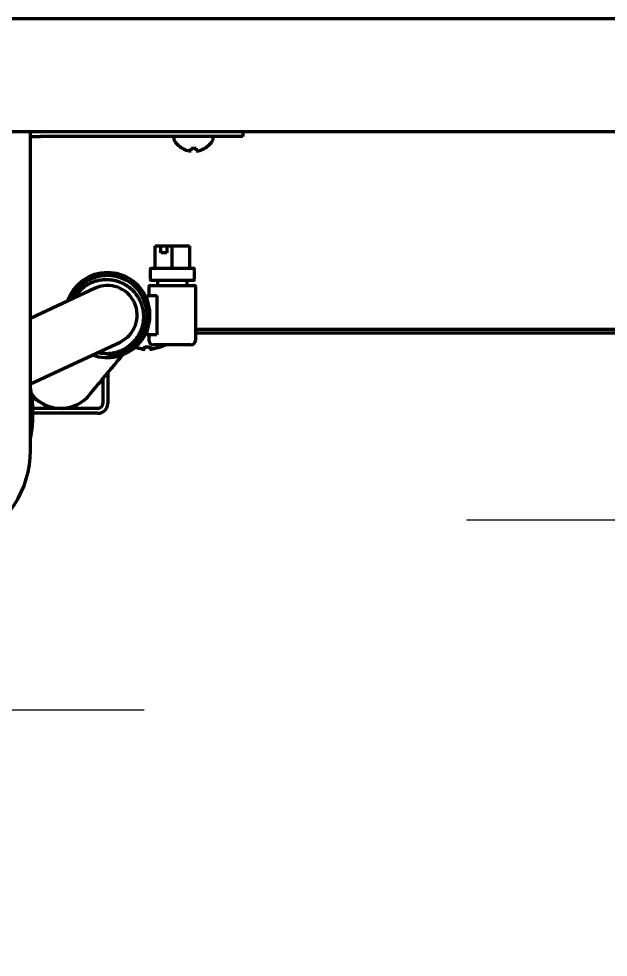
# Model space of a CAD drawing. Header units: inches. Extents: x -3077 to 7201, y 316 to 5463.
# Drawn here: x 6742.2 to 6861.5, y 1916.8 to 2106.6 of the extents above; entities that cross this region are included whole.
import ezdxf

# ---------------------------------------------------------------- set-up
doc = ezdxf.new("R2010")
doc.units = ezdxf.units.IN

# ---------------------------------------------------------------- blocks, each defined once
blk = doc.blocks.new('A$C773D0E90')
at = {"color": 4}
for p, q in [((0, 50), (0, -50)), ((-50, 0), (50, 0))]:
    blk.add_line(p, q, dxfattribs=at)
blk = doc.blocks.new('A$C0B5A562A')
at = {"color": 6}
for p, q in [((0, 50), (0, -50)), ((-50, 0), (50, 0))]:
    blk.add_line(p, q, dxfattribs=at)

msp = doc.modelspace()

# ---------------------------------------------------------------- linework, layer by layer
at = {"linetype": 'Continuous', "lineweight": 70}
for p, q in [((7139.81, 2106.56), (6295.61, 2106.56)), ((6278.71, 2083.76), (7156.71, 2083.76)), ((6744.56, 2081.76), (6744.56, 2083.76)), ((6744.56, 2082.76), (6746.56, 2082.76)), ((6782.56, 2082.76), (6746.56, 2082.76)), ((6773.56, 2082.44), (6773.56, 2082.24)), ((6781.56, 2082.24), (6781.56, 2082.44)), ((6787.56, 2082.76), (6782.56, 2082.76)), ((6787.56, 2083.76), (6787.56, 2082.76)), ((6744.56, 2019.26), (6744.56, 2081.76)), ((6775.26, 2080.37), (6775.26, 2080.4)), ((6779.86, 2080.4), (6779.86, 2080.37)), ((6769.79, 2060.62), (6770.91, 2060.62)), ((6769.79, 2056.12), (6769.79, 2060.62)), ((6770.91, 2060.62), (6772.13, 2060.62)), ((6770.91, 2059.22), (6770.91, 2060.62)), ((6772.13, 2060.62), (6773.25, 2060.62)), ((6772.13, 2060.62), (6772.13, 2059.22)), ((6773.25, 2060.62), (6776.72, 2060.62)), ((6773.25, 2056.12), (6773.25, 2060.62)), ((6776.72, 2060.62), (6776.72, 2056.12)), ((6772.13, 2059.22), (6770.91, 2059.22)), ((6768.75, 2055.87), (6768.75, 2053.87)), ((6769, 2056.12), (6777.5, 2056.12)), ((6777.75, 2053.87), (6777.75, 2055.87)), ((6757.62, 2052.06), (6744.56, 2045.97)), ((6768.5, 2052.37), (6768.5, 2050.62)), ((6768.75, 2052.62), (6777.75, 2052.62)), ((6777.5, 2053.62), (6769, 2053.62)), ((6770.25, 2053.62), (6770.25, 2052.62)), ((6776.25, 2052.62), (6776.25, 2053.62)), ((6778, 2041.62), (6778, 2052.37)), ((6768.15, 2050.62), (6770.15, 2050.62)), ((6768.15, 2049.77), (6768.15, 2050.62)), ((6770.15, 2050.62), (6770.15, 2042.62)), ((6768.15, 2042.76), (6767.84, 2042.76)), ((6767.98, 2043.06), (6768.15, 2043.06)), ((6768.15, 2042.62), (6768.15, 2043.46)), ((6770.15, 2042.62), (6768.15, 2042.62)), ((6768.5, 2042.62), (6768.5, 2041.62)), ((6777.99, 2043.76), (6895.55, 2043.76)), ((6778, 2043.06), (6895.79, 2043.06)), ((6744.56, 2032.73), (6762.69, 2041.18)), ((6765.63, 2041.48), (6765.65, 2041.5)), ((6777, 2040.62), (6769.5, 2040.62)), ((6767.71, 2039.92), (6767.71, 2040.23)), ((6768.71, 2040.23), (6768.71, 2039.92)), ((6770.96, 2040.23), (6770.96, 2040.22)), ((6760.21, 2034.97), (6760.21, 2028.76)), ((6759.21, 2033.77), (6759.21, 2028.76)), ((6758.21, 2027.76), (6745.04, 2027.76)), ((6758.21, 2026.76), (6745.06, 2026.76))]:
    msp.add_line(p, q, dxfattribs=at)
for centre, radius, start, end in [((6773.96, 2082.44), 0.4, 128.8941, 180), ((6773.96, 2082.24), 0.4, 180, 210.3012), ((6781.16, 2082.44), 0.4, 0, 51.1059), ((6781.16, 2082.24), 0.4, 329.6988, 0), ((6777.75, 2084.46), 4.8, 210.3012, 238.6273), ((6777.36, 2084.46), 4.8, 301.3727, 329.6988), ((6769, 2055.87), 0.25, 90, 180), ((6777.5, 2055.87), 0.25, 0, 90), ((6760.15, 2046.62), 8.6, 90, 160.7625), ((6760.15, 2046.62), 8, 90, 156.4144), ((6760.15, 2046.62), 8.6, 249.2438, 90), ((6760.15, 2046.62), 8, 270, 90), ((6769, 2053.87), 0.25, 180, 270), ((6777.5, 2053.87), 0.25, 270, 0), ((6760.15, 2046.62), 6, 295, 115), ((6768.75, 2052.37), 0.25, 90, 180), ((6777.75, 2052.37), 0.25, 0, 90), ((6769.5, 2041.62), 1, 180, 270), ((6768.21, 2048.21), 8.45, 288.9925, 296.1216), ((6777, 2041.62), 1, 270, 0), ((6768.21, 2048.21), 8.44, 253.3542, 259.3378), ((6768.21, 2048.21), 7.99, 266.4122, 273.5878), ((6768.21, 2048.21), 8.44, 280.6622, 289.0271), ((6717.56, 2026.76), 27.5, 349.0594, 10.9462), ((6750.71, 2035.26), 7.5, 217.7663, 314.9719), ((6758.21, 2028.76), 2, 270, 0), ((6758.21, 2028.76), 1, 270, 0), ((6724.56, 2019.26), 20, 293.5786, 0)]:
    msp.add_arc(centre, radius, start, end, dxfattribs=at)
for centre, major_axis, start_param, end_param in [((6767.18, 2048.21), (0, -8.32), 6.192956, 6.373415), ((6769.24, 2048.21), (0, 8.32), 3.051363, 3.231822)]:
    msp.add_ellipse(centre, major_axis=major_axis, ratio=0.707107, start_param=start_param, end_param=end_param, dxfattribs=at)
for points, knots in [([(6775.26, 2080.4), (6775.46, 2080.28), (6775.67, 2080.17), (6775.99, 2080.03), (6776.1, 2079.99), (6776.33, 2079.91), (6776.44, 2079.88), (6776.56, 2079.85)], [0, 0, 0, 0, 0.5, 0.5, 0.75, 0.75, 1, 1, 1, 1]), ([(6778.06, 2080.4), (6778.06, 2080.28), (6778.06, 2080.17), (6778.06, 2080.03), (6778.06, 2079.99), (6778.06, 2079.91), (6778.06, 2079.88), (6778.06, 2079.85)], [0, 0, 0, 0, 0.5, 0.5, 0.75, 0.75, 1, 1, 1, 1]), ([(6753.59, 2050.36), (6753.69, 2050.53), (6753.81, 2050.7), (6754.08, 2051.05), (6754.23, 2051.24), (6754.57, 2051.6), (6754.74, 2051.77), (6754.97, 2051.97), (6755.02, 2052.01), (6755.11, 2052.09), (6755.16, 2052.13), (6755.31, 2052.25), (6755.4, 2052.32), (6755.7, 2052.54), (6756.11, 2052.81), (6756.55, 2053.03), (6756.88, 2053.19), (6756.99, 2053.24), (6757.16, 2053.31), (6757.22, 2053.33), (6757.34, 2053.37), (6757.4, 2053.39), (6757.69, 2053.49), (6757.92, 2053.56), (6758.4, 2053.68), (6758.64, 2053.72), (6759.12, 2053.79), (6759.37, 2053.81), (6759.68, 2053.83), (6759.74, 2053.83), (6759.86, 2053.83), (6760.05, 2053.83), (6760.23, 2053.82), (6760.6, 2053.8), (6761.09, 2053.75), (6761.57, 2053.65), (6761.92, 2053.56), (6762.04, 2053.52), (6762.22, 2053.47), (6762.28, 2053.45), (6762.39, 2053.41), (6762.45, 2053.39), (6762.74, 2053.28), (6762.97, 2053.18), (6763.41, 2052.97), (6763.62, 2052.85), (6764.04, 2052.6), (6764.24, 2052.46), (6764.49, 2052.27), (6764.54, 2052.23), (6764.64, 2052.16), (6764.78, 2052.04), (6764.92, 2051.92), (6765.19, 2051.67), (6765.53, 2051.32), (6765.84, 2050.94), (6766.02, 2050.69), (6766.05, 2050.64), (6766.12, 2050.54), (6766.16, 2050.48), (6766.26, 2050.33), (6766.32, 2050.22), (6766.51, 2049.91), (6766.74, 2049.47), (6766.92, 2049.02), (6767.04, 2048.67), (6767.08, 2048.55), (6767.13, 2048.37), (6767.14, 2048.32), (6767.18, 2048.2), (6767.19, 2048.14), (6767.26, 2047.83), (6767.31, 2047.59), (6767.37, 2047.1), (6767.4, 2046.86), (6767.4, 2046.61)], [0, 0, 0, 0, 0.031496, 0.031496, 0.070236, 0.070236, 0.108976, 0.108976, 0.118661, 0.118661, 0.128346, 0.128346, 0.147716, 0.147716, 0.186456, 0.225197, 0.225197, 0.244567, 0.244567, 0.254252, 0.254252, 0.263937, 0.263937, 0.302677, 0.302677, 0.341417, 0.341417, 0.380157, 0.380157, 0.389842, 0.389842, 0.399527, 0.418897, 0.418897, 0.457638, 0.496378, 0.496378, 0.515748, 0.515748, 0.525433, 0.525433, 0.535118, 0.535118, 0.573858, 0.573858, 0.612598, 0.612598, 0.651338, 0.651338, 0.661024, 0.661024, 0.670709, 0.690079, 0.690079, 0.728819, 0.767559, 0.767559, 0.777244, 0.777244, 0.786929, 0.786929, 0.806299, 0.806299, 0.845039, 0.883779, 0.883779, 0.90315, 0.90315, 0.912835, 0.912835, 0.92252, 0.92252, 0.96126, 0.96126, 1, 1, 1, 1]), ([(6754.98, 2052.01), (6754.97, 2052.01), (6754.92, 2051.99), (6754.75, 2051.83), (6754.45, 2051.49), (6754.27, 2051.28), (6754.18, 2051.16)], [0, 0, 0, 0, 0.198098, 0.434107, 0.718342, 1, 1, 1, 1]), ([(6767.4, 2046.61), (6767.41, 2046.36), (6767.41, 2046.12), (6767.38, 2045.63), (6767.35, 2045.38), (6767.28, 2044.9), (6767.23, 2044.66), (6767.15, 2044.36), (6767.13, 2044.3), (6767.1, 2044.19), (6767.08, 2044.13), (6767.02, 2043.95), (6766.98, 2043.83), (6766.85, 2043.49), (6766.66, 2043.04), (6766.43, 2042.61), (6766.23, 2042.29), (6766.17, 2042.19), (6766.06, 2042.04), (6766.03, 2041.99), (6765.95, 2041.89), (6765.92, 2041.84), (6765.73, 2041.59), (6765.57, 2041.4), (6765.24, 2041.04), (6765.06, 2040.87), (6764.7, 2040.55), (6764.51, 2040.39), (6764.26, 2040.21), (6764.21, 2040.18), (6764.11, 2040.11), (6764.05, 2040.07), (6763.9, 2039.97), (6763.79, 2039.91), (6763.48, 2039.72), (6763.04, 2039.49), (6762.59, 2039.31), (6762.24, 2039.19), (6762.12, 2039.15), (6761.95, 2039.1), (6761.89, 2039.08), (6761.77, 2039.05), (6761.71, 2039.04), (6761.41, 2038.97), (6761.16, 2038.92), (6760.68, 2038.85), (6760.44, 2038.83), (6759.95, 2038.81), (6759.7, 2038.81), (6759.39, 2038.83), (6759.33, 2038.84), (6759.21, 2038.85), (6759.02, 2038.87), (6758.84, 2038.89), (6758.55, 2038.94), (6758.38, 2038.97), (6758.22, 2039.01)], [0, 0, 0, 0, 0.05349, 0.05349, 0.10698, 0.10698, 0.160471, 0.160471, 0.173843, 0.173843, 0.187216, 0.187216, 0.213961, 0.213961, 0.267451, 0.320941, 0.320941, 0.347687, 0.347687, 0.361059, 0.361059, 0.374432, 0.374432, 0.427922, 0.427922, 0.481412, 0.481412, 0.534902, 0.534902, 0.548275, 0.548275, 0.561647, 0.561647, 0.588393, 0.588393, 0.641883, 0.695373, 0.695373, 0.722118, 0.722118, 0.735491, 0.735491, 0.748863, 0.748863, 0.802354, 0.802354, 0.855844, 0.855844, 0.909334, 0.909334, 0.922707, 0.922707, 0.936079, 0.962824, 0.962824, 1, 1, 1, 1]), ([(6765.65, 2041.5), (6765.64, 2041.49), (6765.6, 2041.46), (6765.18, 2041.03), (6764.59, 2040.42), (6763.97, 2039.77)], [0, 0, 0, 0, 0.233, 0.425542, 1, 1, 1, 1]), ([(6756.01, 2029.95), (6756.16, 2030.12), (6756.87, 2030.97), (6759.65, 2034.3), (6762.04, 2037.17), (6763.15, 2038.5), (6763.37, 2038.77)], [0, 0, 0, 0, 0.30729, 0.614001, 0.920059, 1, 1, 1, 1]), ([(6766.63, 2039.95), (6766.71, 2039.92), (6766.79, 2039.89), (6766.98, 2039.82), (6767.09, 2039.79), (6767.21, 2039.76)], [0, 0, 0, 0, 0.42115, 0.42115, 1, 1, 1, 1]), ([(6768.71, 2040.31), (6768.71, 2040.19), (6768.71, 2040.08), (6768.71, 2039.94), (6768.71, 2039.9), (6768.71, 2039.82), (6768.71, 2039.79), (6768.71, 2039.76)], [0, 0, 0, 0, 0.5, 0.5, 0.75, 0.75, 1, 1, 1, 1]), ([(6769.21, 2039.76), (6769.26, 2039.77), (6769.37, 2039.8), (6769.52, 2039.85), (6769.62, 2039.89), (6769.67, 2039.9)], [0, 0, 0, 0, 0.349559, 0.699117, 1, 1, 1, 1]), ([(6744.81, 2029.95), (6745.46, 2029.6), (6746.41, 2029.1), (6747.04, 2028.76), (6747.25, 2028.65)], [0, 0, 0, 0, 0.603947, 1, 1, 1, 1])]:
    msp.add_open_spline(points, degree=3, knots=knots, dxfattribs=at)
for points in [[(6777.06, 2079.85), (6777.06, 2079.86), (6777.06, 2079.89), (6777.06, 2079.94), (6777.06, 2080), (6777.06, 2080.06), (6777.06, 2080.13), (6777.06, 2080.2), (6777.06, 2080.29), (6777.06, 2080.36), (6777.06, 2080.4)], [(6777.06, 2080.4), (6777.22, 2080.38), (6777.56, 2080.36), (6777.89, 2080.38), (6778.06, 2080.4)], [(6778.56, 2079.85), (6778.61, 2079.86), (6778.72, 2079.89), (6778.88, 2079.94), (6779.04, 2080), (6779.19, 2080.06), (6779.35, 2080.13), (6779.5, 2080.2), (6779.67, 2080.29), (6779.79, 2080.36), (6779.86, 2080.4)], [(6776.56, 2079.85), (6776.58, 2079.85), (6776.63, 2079.84), (6776.7, 2079.84), (6776.77, 2079.83), (6776.84, 2079.83), (6776.91, 2079.84), (6776.98, 2079.84), (6777.03, 2079.85), (6777.06, 2079.85)], [(6778.06, 2079.85), (6778.08, 2079.85), (6778.13, 2079.84), (6778.21, 2079.83), (6778.28, 2079.83), (6778.35, 2079.83), (6778.42, 2079.84), (6778.49, 2079.84), (6778.53, 2079.85), (6778.56, 2079.85)], [(6753.73, 2050.62), (6753.58, 2050.44), (6753.43, 2050.26), (6753.27, 2050.07)], [(6764.43, 2040.04), (6764.65, 2040.3), (6764.86, 2040.56), (6765.07, 2040.8)], [(6764.02, 2039.59), (6764.23, 2039.81), (6764.42, 2040.03), (6764.61, 2040.25)], [(6767.21, 2039.76), (6767.23, 2039.76), (6767.28, 2039.75), (6767.35, 2039.75), (6767.42, 2039.74), (6767.49, 2039.74), (6767.56, 2039.75), (6767.64, 2039.75), (6767.68, 2039.76), (6767.71, 2039.76)], [(6767.71, 2039.76), (6767.71, 2039.77), (6767.71, 2039.8), (6767.71, 2039.85), (6767.71, 2039.91), (6767.71, 2039.97), (6767.71, 2040.04), (6767.71, 2040.11), (6767.71, 2040.2), (6767.71, 2040.27), (6767.71, 2040.31)], [(6768.71, 2039.76), (6768.73, 2039.76), (6768.78, 2039.75), (6768.86, 2039.75), (6768.93, 2039.74), (6769, 2039.74), (6769.07, 2039.75), (6769.14, 2039.75), (6769.18, 2039.76), (6769.21, 2039.76)]]:
    msp.add_open_spline(points, degree=3, dxfattribs=at)

# ---------------------------------------------------------------- block references
for name, p in [('A$C773D0E90', (6882.81, 2005.21)), ('A$C0B5A562A', (6717.56, 1966.76))]:
    msp.add_blockref(name, p)

doc.saveas('drawing.dxf')
